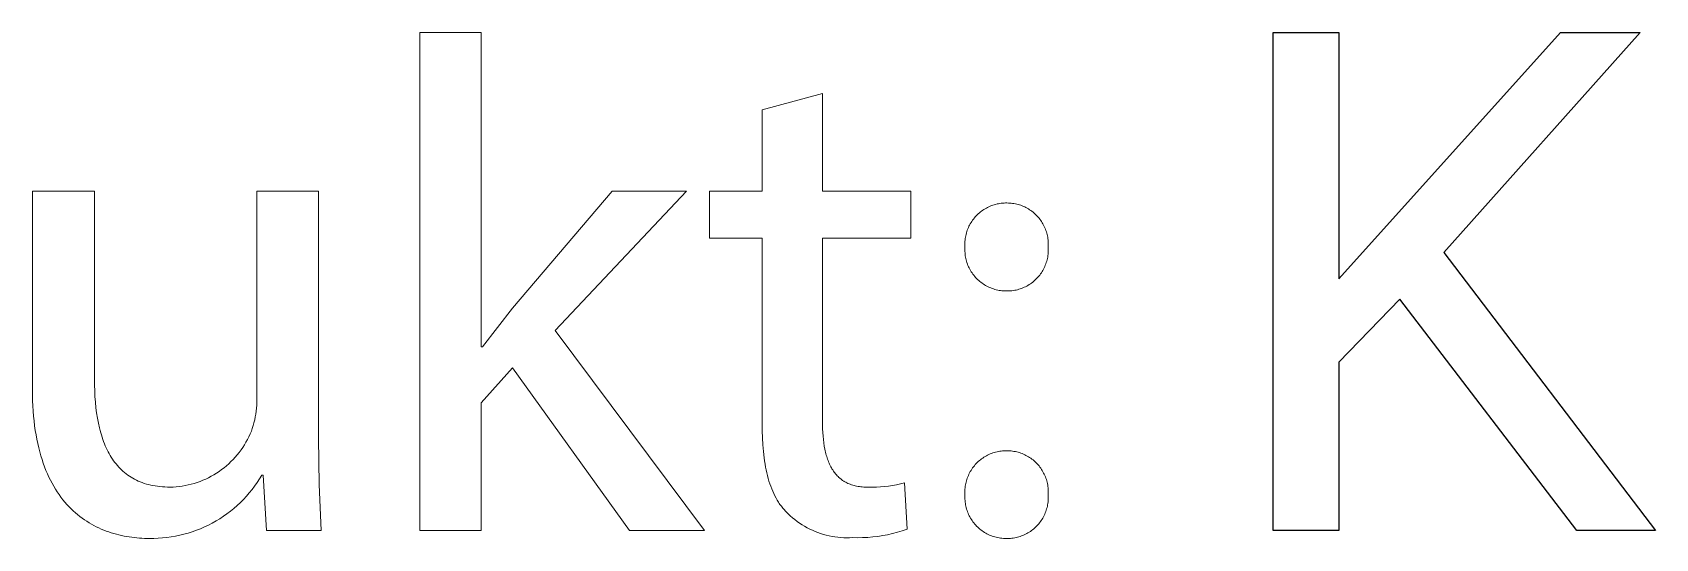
# Model space of a CAD drawing. Header units: millimetres. Extents: x 0 to 4030, y -54 to 2762.
# Drawn here: x 2624.4 to 2717.9, y 123.3 to 152.5 of the extents above; entities that cross this region are included whole.
import ezdxf

# ---------------------------------------------------------------- set-up
doc = ezdxf.new("R2010")
doc.units = ezdxf.units.MM
doc.header["$MEASUREMENT"] = 0
doc.layers.add('Domyślny', color=7, linetype='Continuous', true_color=0x000000)

msp = doc.modelspace()

# ---------------------------------------------------------------- linework, layer by layer
at = {"layer": 'Domyślny', "color": 18, "lineweight": 15, "true_color": 0x000000}
for p, q in [((2646.755, 123.803), (2646.755, 152.456)), ((2646.755, 152.456), (2650.271, 152.456)), ((2650.271, 152.456), (2650.271, 134.365)), ((2666.454, 148.013), (2669.93, 148.939)), ((2669.93, 148.939), (2669.93, 143.329)), ((2666.454, 143.329), (2666.454, 148.013)), ((2624.446, 131.901), (2624.446, 143.335)), ((2624.446, 143.335), (2628.016, 143.335)), ((2628.016, 143.335), (2628.016, 132.518)), ((2637.37, 131.351), (2637.37, 143.335)), ((2637.37, 143.335), (2640.913, 143.335)), ((2640.913, 143.335), (2640.913, 129.123)), ((2652.083, 136.593), (2657.814, 143.33)), ((2662.095, 143.33), (2654.539, 135.305)), ((2657.814, 143.33), (2662.095, 143.33)), ((2663.434, 140.631), (2663.434, 143.329)), ((2663.434, 143.329), (2666.454, 143.329)), ((2669.93, 143.329), (2675.016, 143.329)), ((2675.016, 143.329), (2675.016, 140.631)), ((2678.9, 142.027), (2678.961, 142.082)), ((2678.961, 142.082), (2679.025, 142.134)), ((2679.025, 142.134), (2679.09, 142.184)), ((2679.09, 142.184), (2679.157, 142.231)), ((2679.157, 142.231), (2679.225, 142.277)), ((2679.225, 142.277), (2679.295, 142.32)), ((2679.295, 142.32), (2679.366, 142.36)), ((2679.366, 142.36), (2679.439, 142.398)), ((2679.439, 142.398), (2679.513, 142.433)), ((2679.513, 142.433), (2679.588, 142.466)), ((2679.588, 142.466), (2679.665, 142.497)), ((2679.665, 142.497), (2679.742, 142.524)), ((2679.742, 142.524), (2679.82, 142.549)), ((2679.82, 142.549), (2679.899, 142.571)), ((2679.899, 142.571), (2679.979, 142.591)), ((2679.979, 142.591), (2680.059, 142.607)), ((2680.059, 142.607), (2680.14, 142.621)), ((2680.14, 142.621), (2680.222, 142.632)), ((2680.222, 142.632), (2680.303, 142.641)), ((2680.303, 142.641), (2680.385, 142.646)), ((2680.385, 142.646), (2680.467, 142.649)), ((2680.467, 142.649), (2680.549, 142.648)), ((2680.549, 142.648), (2680.631, 142.647)), ((2680.631, 142.647), (2680.712, 142.643)), ((2680.712, 142.643), (2680.793, 142.637)), ((2680.793, 142.637), (2680.873, 142.627)), ((2680.873, 142.627), (2680.954, 142.615)), ((2680.954, 142.615), (2681.034, 142.6)), ((2681.034, 142.6), (2681.113, 142.583)), ((2681.113, 142.583), (2681.192, 142.562)), ((2681.192, 142.562), (2681.269, 142.539)), ((2681.269, 142.539), (2681.346, 142.514)), ((2681.346, 142.514), (2681.423, 142.485)), ((2681.423, 142.485), (2681.498, 142.454)), ((2681.498, 142.454), (2681.572, 142.421)), ((2681.572, 142.421), (2681.645, 142.385)), ((2681.645, 142.385), (2681.716, 142.347)), ((2681.716, 142.347), (2681.786, 142.306)), ((2681.786, 142.306), (2681.855, 142.262)), ((2681.855, 142.262), (2681.922, 142.217)), ((2681.922, 142.217), (2681.988, 142.169)), ((2681.988, 142.169), (2682.052, 142.119)), ((2682.052, 142.119), (2682.114, 142.067)), ((2682.114, 142.067), (2682.175, 142.012)), ((2678.269, 141.08), (2678.298, 141.157)), ((2678.298, 141.157), (2678.329, 141.233)), ((2678.329, 141.233), (2678.364, 141.307)), ((2678.364, 141.307), (2678.401, 141.381)), ((2678.401, 141.381), (2678.44, 141.453)), ((2678.44, 141.453), (2678.482, 141.523)), ((2678.482, 141.523), (2678.527, 141.592)), ((2678.527, 141.592), (2678.573, 141.66)), ((2678.573, 141.66), (2678.622, 141.726)), ((2678.622, 141.726), (2678.674, 141.79)), ((2678.674, 141.79), (2678.727, 141.852)), ((2678.727, 141.852), (2678.783, 141.912)), ((2678.783, 141.912), (2678.84, 141.971)), ((2678.84, 141.971), (2678.9, 142.027)), ((2682.175, 142.012), (2682.233, 141.956)), ((2682.233, 141.956), (2682.29, 141.898)), ((2682.29, 141.898), (2682.344, 141.837)), ((2682.344, 141.837), (2682.397, 141.775)), ((2682.397, 141.775), (2682.447, 141.712)), ((2682.447, 141.712), (2682.495, 141.646)), ((2682.495, 141.646), (2682.541, 141.579)), ((2682.541, 141.579), (2682.584, 141.51)), ((2682.584, 141.51), (2682.625, 141.44)), ((2682.625, 141.44), (2682.664, 141.369)), ((2682.664, 141.369), (2682.7, 141.296)), ((2682.7, 141.296), (2682.734, 141.222)), ((2682.734, 141.222), (2682.765, 141.147)), ((2682.765, 141.147), (2682.793, 141.071)), ((2666.454, 140.631), (2663.434, 140.631)), ((2666.454, 129.975), (2666.454, 140.631)), ((2675.016, 140.631), (2669.93, 140.631)), ((2669.93, 140.631), (2669.93, 130.096)), ((2678.128, 140.276), (2678.129, 140.358)), ((2678.129, 140.194), (2678.128, 140.276)), ((2678.129, 140.358), (2678.134, 140.44)), ((2678.134, 140.112), (2678.129, 140.194)), ((2678.134, 140.44), (2678.141, 140.522)), ((2678.141, 140.522), (2678.151, 140.603)), ((2678.151, 140.603), (2678.163, 140.684)), ((2678.163, 140.684), (2678.179, 140.765)), ((2678.179, 140.765), (2678.197, 140.845)), ((2678.197, 140.845), (2678.218, 140.924)), ((2678.218, 140.924), (2678.242, 141.003)), ((2678.242, 141.003), (2678.269, 141.08)), ((2682.793, 141.071), (2682.819, 140.994)), ((2682.819, 140.994), (2682.843, 140.916)), ((2682.843, 140.916), (2682.863, 140.837)), ((2682.863, 140.837), (2682.881, 140.758)), ((2682.881, 140.758), (2682.896, 140.678)), ((2682.896, 140.678), (2682.909, 140.598)), ((2682.909, 140.598), (2682.918, 140.517)), ((2682.918, 140.517), (2682.925, 140.437)), ((2682.925, 140.437), (2682.929, 140.355)), ((2682.929, 140.193), (2682.925, 140.112)), ((2682.929, 140.355), (2682.93, 140.274)), ((2682.93, 140.274), (2682.929, 140.193)), ((2678.129, 139.947), (2678.13, 140.029)), ((2678.131, 139.864), (2678.129, 139.947)), ((2678.13, 140.029), (2678.134, 140.112)), ((2678.136, 139.782), (2678.131, 139.864)), ((2678.144, 139.699), (2678.136, 139.782)), ((2678.154, 139.617), (2678.144, 139.699)), ((2678.168, 139.536), (2678.154, 139.617)), ((2678.184, 139.455), (2678.168, 139.536)), ((2678.203, 139.374), (2678.184, 139.455)), ((2678.225, 139.295), (2678.203, 139.374)), ((2678.25, 139.216), (2678.225, 139.295)), ((2682.84, 139.301), (2682.816, 139.223)), ((2682.861, 139.38), (2682.84, 139.301)), ((2682.879, 139.46), (2682.861, 139.38)), ((2682.895, 139.541), (2682.879, 139.46)), ((2682.908, 139.621), (2682.895, 139.541)), ((2682.918, 139.703), (2682.908, 139.621)), ((2682.925, 139.784), (2682.918, 139.703)), ((2682.925, 140.112), (2682.929, 140.03)), ((2682.929, 139.866), (2682.925, 139.784)), ((2682.929, 140.03), (2682.93, 139.948)), ((2682.93, 139.948), (2682.929, 139.866)), ((2678.277, 139.138), (2678.25, 139.216)), ((2678.307, 139.061), (2678.277, 139.138)), ((2678.34, 138.985), (2678.307, 139.061)), ((2678.375, 138.91), (2678.34, 138.985)), ((2678.413, 138.837), (2678.375, 138.91)), ((2678.454, 138.765), (2678.413, 138.837)), ((2678.497, 138.694), (2678.454, 138.765)), ((2678.542, 138.625), (2678.497, 138.694)), ((2678.59, 138.558), (2678.542, 138.625)), ((2678.64, 138.492), (2678.59, 138.558)), ((2678.692, 138.428), (2678.64, 138.492)), ((2678.747, 138.366), (2678.692, 138.428)), ((2678.803, 138.306), (2678.747, 138.366)), ((2678.862, 138.248), (2678.803, 138.306)), ((2682.275, 138.316), (2682.217, 138.258)), ((2682.33, 138.376), (2682.275, 138.316)), ((2682.384, 138.438), (2682.33, 138.376)), ((2682.435, 138.502), (2682.384, 138.438)), ((2682.484, 138.568), (2682.435, 138.502)), ((2682.531, 138.635), (2682.484, 138.568)), ((2682.576, 138.704), (2682.531, 138.635)), ((2682.617, 138.774), (2682.576, 138.704)), ((2682.657, 138.846), (2682.617, 138.774)), ((2682.694, 138.919), (2682.657, 138.846)), ((2682.728, 138.993), (2682.694, 138.919)), ((2682.76, 139.069), (2682.728, 138.993)), ((2682.79, 139.145), (2682.76, 139.069)), ((2682.816, 139.223), (2682.79, 139.145)), ((2678.923, 138.192), (2678.862, 138.248)), ((2678.985, 138.138), (2678.923, 138.192)), ((2679.05, 138.086), (2678.985, 138.138)), ((2679.116, 138.037), (2679.05, 138.086)), ((2679.184, 137.989), (2679.116, 138.037)), ((2679.253, 137.945), (2679.184, 137.989)), ((2679.324, 137.902), (2679.253, 137.945)), ((2679.397, 137.863), (2679.324, 137.902)), ((2679.471, 137.825), (2679.397, 137.863)), ((2679.546, 137.791), (2679.471, 137.825)), ((2679.622, 137.759), (2679.546, 137.791)), ((2679.699, 137.729), (2679.622, 137.759)), ((2679.777, 137.703), (2679.699, 137.729)), ((2679.856, 137.679), (2679.777, 137.703)), ((2679.936, 137.658), (2679.856, 137.679)), ((2680.017, 137.639), (2679.936, 137.658)), ((2680.098, 137.624), (2680.017, 137.639)), ((2680.18, 137.611), (2680.098, 137.624)), ((2680.262, 137.601), (2680.18, 137.611)), ((2680.344, 137.594), (2680.262, 137.601)), ((2680.426, 137.59), (2680.344, 137.594)), ((2680.509, 137.589), (2680.426, 137.59)), ((2680.591, 137.588), (2680.509, 137.589)), ((2680.673, 137.59), (2680.591, 137.588)), ((2680.755, 137.595), (2680.673, 137.59)), ((2680.836, 137.603), (2680.755, 137.595)), ((2680.917, 137.614), (2680.836, 137.603)), ((2680.998, 137.627), (2680.917, 137.614)), ((2681.078, 137.643), (2680.998, 137.627)), ((2681.158, 137.662), (2681.078, 137.643)), ((2681.237, 137.684), (2681.158, 137.662)), ((2681.315, 137.709), (2681.237, 137.684)), ((2681.393, 137.736), (2681.315, 137.709)), ((2681.469, 137.766), (2681.393, 137.736)), ((2681.544, 137.798), (2681.469, 137.766)), ((2681.618, 137.833), (2681.544, 137.798)), ((2681.691, 137.871), (2681.618, 137.833)), ((2681.762, 137.911), (2681.691, 137.871)), ((2681.832, 137.954), (2681.762, 137.911)), ((2681.901, 137.999), (2681.832, 137.954)), ((2681.967, 138.046), (2681.901, 137.999)), ((2682.033, 138.096), (2681.967, 138.046)), ((2682.096, 138.148), (2682.033, 138.096)), ((2682.158, 138.202), (2682.096, 138.148)), ((2682.217, 138.258), (2682.158, 138.202)), ((2650.352, 134.365), (2652.083, 136.593)), ((2654.539, 135.305), (2663.141, 123.803)), ((2650.271, 134.365), (2650.352, 134.365)), ((2652.083, 133.157), (2650.271, 131.144)), ((2658.82, 123.803), (2652.083, 133.157)), ((2624.457, 131.274), (2624.446, 131.901)), ((2628.016, 132.518), (2628.019, 132.175)), ((2628.019, 132.175), (2628.029, 131.838)), ((2628.029, 131.838), (2628.046, 131.509)), ((2624.47, 130.972), (2624.457, 131.274)), ((2624.488, 130.677), (2624.47, 130.972)), ((2628.046, 131.509), (2628.071, 131.188)), ((2628.071, 131.188), (2628.102, 130.875)), ((2628.102, 130.875), (2628.141, 130.57)), ((2637.329, 130.675), (2637.347, 130.843)), ((2637.347, 130.843), (2637.36, 131.012)), ((2637.36, 131.012), (2637.368, 131.181)), ((2637.368, 131.181), (2637.37, 131.351)), ((2650.271, 131.144), (2650.271, 123.803)), ((2624.511, 130.389), (2624.488, 130.677)), ((2624.539, 130.109), (2624.511, 130.389)), ((2624.572, 129.835), (2624.539, 130.109)), ((2628.141, 130.57), (2628.188, 130.273)), ((2628.188, 130.273), (2628.242, 129.985)), ((2628.242, 129.985), (2628.305, 129.706)), ((2637.155, 129.847), (2637.2, 130.01)), ((2637.2, 130.01), (2637.241, 130.175)), ((2637.241, 130.175), (2637.275, 130.341)), ((2637.275, 130.341), (2637.305, 130.507)), ((2637.305, 130.507), (2637.329, 130.675)), ((2666.458, 129.551), (2666.454, 129.975)), ((2669.93, 130.096), (2669.932, 129.873)), ((2624.61, 129.569), (2624.572, 129.835)), ((2624.652, 129.309), (2624.61, 129.569)), ((2624.699, 129.056), (2624.652, 129.309)), ((2624.75, 128.81), (2624.699, 129.056)), ((2628.305, 129.706), (2628.339, 129.57)), ((2628.339, 129.57), (2628.376, 129.436)), ((2628.376, 129.436), (2628.414, 129.304)), ((2628.414, 129.304), (2628.455, 129.175)), ((2628.455, 129.175), (2628.497, 129.049)), ((2628.497, 129.049), (2628.542, 128.925)), ((2636.74, 128.888), (2636.825, 129.043)), ((2636.825, 129.043), (2636.905, 129.201)), ((2636.905, 129.201), (2636.979, 129.362)), ((2636.979, 129.362), (2637.048, 129.526)), ((2637.048, 129.526), (2637.104, 129.685)), ((2637.104, 129.685), (2637.155, 129.847)), ((2640.913, 129.123), (2640.948, 126.464)), ((2666.471, 129.141), (2666.458, 129.551)), ((2666.494, 128.743), (2666.471, 129.141)), ((2669.932, 129.873), (2669.938, 129.655)), ((2669.938, 129.655), (2669.948, 129.444)), ((2669.948, 129.444), (2669.963, 129.239)), ((2669.963, 129.239), (2669.982, 129.041)), ((2669.982, 129.041), (2670.006, 128.848)), ((2624.805, 128.571), (2624.75, 128.81)), ((2624.865, 128.338), (2624.805, 128.571)), ((2624.929, 128.111), (2624.865, 128.338)), ((2624.997, 127.891), (2624.929, 128.111)), ((2628.542, 128.925), (2628.589, 128.803)), ((2628.589, 128.803), (2628.639, 128.684)), ((2628.639, 128.684), (2628.69, 128.567)), ((2628.69, 128.567), (2628.744, 128.453)), ((2628.744, 128.453), (2628.8, 128.341)), ((2628.8, 128.341), (2628.858, 128.232)), ((2628.858, 128.232), (2628.919, 128.126)), ((2628.919, 128.126), (2628.982, 128.023)), ((2628.982, 128.023), (2629.047, 127.922)), ((2636.001, 127.895), (2636.121, 128.026)), ((2636.121, 128.026), (2636.236, 128.16)), ((2636.236, 128.16), (2636.347, 128.299)), ((2636.347, 128.299), (2636.453, 128.441)), ((2636.453, 128.441), (2636.554, 128.586)), ((2636.554, 128.586), (2636.649, 128.736)), ((2636.649, 128.736), (2636.74, 128.888)), ((2666.526, 128.36), (2666.494, 128.743)), ((2666.569, 127.989), (2666.526, 128.36)), ((2670.006, 128.848), (2670.034, 128.663)), ((2670.034, 128.663), (2670.067, 128.483)), ((2670.067, 128.483), (2670.086, 128.396)), ((2670.086, 128.396), (2670.105, 128.311)), ((2670.105, 128.311), (2670.126, 128.227)), ((2670.126, 128.227), (2670.148, 128.145)), ((2670.148, 128.145), (2670.172, 128.064)), ((2670.172, 128.064), (2670.196, 127.985)), ((2679.157, 127.979), (2679.225, 128.024)), ((2679.225, 128.024), (2679.295, 128.067)), ((2679.295, 128.067), (2679.366, 128.107)), ((2679.366, 128.107), (2679.439, 128.145)), ((2679.439, 128.145), (2679.513, 128.181)), ((2679.513, 128.181), (2679.588, 128.214)), ((2679.588, 128.214), (2679.665, 128.244)), ((2679.665, 128.244), (2679.742, 128.272)), ((2679.742, 128.272), (2679.82, 128.296)), ((2679.82, 128.296), (2679.899, 128.319)), ((2679.899, 128.319), (2679.979, 128.338)), ((2679.979, 128.338), (2680.059, 128.355)), ((2680.059, 128.355), (2680.14, 128.369)), ((2680.14, 128.369), (2680.222, 128.38)), ((2680.222, 128.38), (2680.303, 128.388)), ((2680.303, 128.388), (2680.385, 128.393)), ((2680.385, 128.393), (2680.467, 128.396)), ((2680.467, 128.396), (2680.549, 128.396)), ((2680.549, 128.396), (2680.631, 128.395)), ((2680.631, 128.395), (2680.712, 128.391)), ((2680.712, 128.391), (2680.793, 128.384)), ((2680.793, 128.384), (2680.873, 128.375)), ((2680.873, 128.375), (2680.954, 128.362)), ((2680.954, 128.362), (2681.034, 128.348)), ((2681.034, 128.348), (2681.113, 128.33)), ((2681.113, 128.33), (2681.192, 128.31)), ((2681.192, 128.31), (2681.269, 128.287)), ((2681.269, 128.287), (2681.346, 128.261)), ((2681.346, 128.261), (2681.423, 128.233)), ((2681.423, 128.233), (2681.498, 128.202)), ((2681.498, 128.202), (2681.572, 128.168)), ((2681.572, 128.168), (2681.645, 128.132)), ((2681.645, 128.132), (2681.716, 128.094)), ((2681.716, 128.094), (2681.786, 128.053)), ((2681.786, 128.053), (2681.855, 128.01)), ((2625.068, 127.678), (2624.997, 127.891)), ((2625.144, 127.47), (2625.068, 127.678)), ((2625.223, 127.269), (2625.144, 127.47)), ((2625.306, 127.074), (2625.223, 127.269)), ((2629.047, 127.922), (2629.115, 127.824)), ((2629.115, 127.824), (2629.185, 127.728)), ((2629.185, 127.728), (2629.258, 127.636)), ((2629.258, 127.636), (2629.333, 127.546)), ((2629.333, 127.546), (2629.41, 127.459)), ((2629.41, 127.459), (2629.49, 127.375)), ((2629.49, 127.375), (2629.573, 127.294)), ((2629.573, 127.294), (2629.658, 127.216)), ((2629.658, 127.216), (2629.745, 127.141)), ((2629.745, 127.141), (2629.836, 127.069)), ((2634.895, 127.016), (2635.046, 127.109)), ((2635.046, 127.109), (2635.193, 127.207)), ((2635.193, 127.207), (2635.338, 127.309)), ((2635.338, 127.309), (2635.478, 127.417)), ((2635.478, 127.417), (2635.615, 127.53)), ((2635.615, 127.53), (2635.748, 127.647)), ((2635.748, 127.647), (2635.876, 127.769)), ((2635.876, 127.769), (2636.001, 127.895)), ((2666.594, 127.81), (2666.569, 127.989)), ((2666.622, 127.633), (2666.594, 127.81)), ((2666.653, 127.461), (2666.622, 127.633)), ((2666.686, 127.291), (2666.653, 127.461)), ((2666.723, 127.126), (2666.686, 127.291)), ((2666.762, 126.964), (2666.723, 127.126)), ((2670.196, 127.985), (2670.222, 127.908)), ((2670.222, 127.908), (2670.25, 127.833)), ((2670.25, 127.833), (2670.278, 127.759)), ((2670.278, 127.759), (2670.308, 127.687)), ((2670.308, 127.687), (2670.339, 127.617)), ((2670.339, 127.617), (2670.372, 127.548)), ((2670.372, 127.548), (2670.406, 127.481)), ((2670.406, 127.481), (2670.442, 127.416)), ((2670.442, 127.416), (2670.478, 127.353)), ((2670.478, 127.353), (2670.517, 127.291)), ((2670.517, 127.291), (2670.556, 127.231)), ((2670.556, 127.231), (2670.598, 127.173)), ((2670.598, 127.173), (2670.64, 127.117)), ((2670.64, 127.117), (2670.684, 127.063)), ((2678.364, 127.055), (2678.401, 127.128)), ((2678.401, 127.128), (2678.44, 127.2)), ((2678.44, 127.2), (2678.482, 127.27)), ((2678.482, 127.27), (2678.527, 127.34)), ((2678.527, 127.34), (2678.573, 127.407)), ((2678.573, 127.407), (2678.622, 127.473)), ((2678.622, 127.473), (2678.674, 127.537)), ((2678.674, 127.537), (2678.727, 127.599)), ((2678.727, 127.599), (2678.783, 127.66)), ((2678.783, 127.66), (2678.84, 127.718)), ((2678.84, 127.718), (2678.9, 127.775)), ((2678.9, 127.775), (2678.961, 127.829)), ((2678.961, 127.829), (2679.025, 127.881)), ((2679.025, 127.881), (2679.09, 127.931)), ((2679.09, 127.931), (2679.157, 127.979)), ((2681.855, 128.01), (2681.922, 127.964)), ((2681.922, 127.964), (2681.988, 127.916)), ((2681.988, 127.916), (2682.052, 127.866)), ((2682.052, 127.866), (2682.114, 127.814)), ((2682.114, 127.814), (2682.175, 127.76)), ((2682.175, 127.76), (2682.233, 127.703)), ((2682.233, 127.703), (2682.29, 127.645)), ((2682.29, 127.645), (2682.344, 127.585)), ((2682.344, 127.585), (2682.397, 127.523)), ((2682.397, 127.523), (2682.447, 127.459)), ((2682.447, 127.459), (2682.495, 127.393)), ((2682.495, 127.393), (2682.541, 127.326)), ((2682.541, 127.326), (2682.584, 127.258)), ((2682.584, 127.258), (2682.625, 127.187)), ((2682.625, 127.187), (2682.664, 127.116)), ((2682.664, 127.116), (2682.7, 127.043)), ((2625.392, 126.885), (2625.306, 127.074)), ((2625.482, 126.702), (2625.392, 126.885)), ((2625.575, 126.525), (2625.482, 126.702)), ((2625.671, 126.354), (2625.575, 126.525)), ((2625.771, 126.188), (2625.671, 126.354)), ((2625.873, 126.028), (2625.771, 126.188)), ((2629.836, 127.069), (2629.928, 127)), ((2629.928, 127), (2630.024, 126.934)), ((2630.024, 126.934), (2630.122, 126.871)), ((2630.122, 126.871), (2630.222, 126.811)), ((2630.222, 126.811), (2630.326, 126.755)), ((2630.326, 126.755), (2630.432, 126.701)), ((2630.432, 126.701), (2630.541, 126.651)), ((2630.541, 126.651), (2630.652, 126.604)), ((2630.652, 126.604), (2630.767, 126.561)), ((2630.767, 126.561), (2630.884, 126.52)), ((2630.884, 126.52), (2631.004, 126.484)), ((2631.004, 126.484), (2631.127, 126.45)), ((2631.127, 126.45), (2631.252, 126.42)), ((2631.252, 126.42), (2631.381, 126.393)), ((2631.381, 126.393), (2631.513, 126.37)), ((2631.513, 126.37), (2631.647, 126.35)), ((2631.647, 126.35), (2631.784, 126.334)), ((2631.784, 126.334), (2631.925, 126.321)), ((2631.925, 126.321), (2632.068, 126.312)), ((2632.068, 126.312), (2632.215, 126.307)), ((2632.215, 126.307), (2632.364, 126.305)), ((2632.364, 126.305), (2632.541, 126.31)), ((2632.541, 126.31), (2632.718, 126.322)), ((2632.718, 126.322), (2632.894, 126.34)), ((2632.894, 126.34), (2633.07, 126.364)), ((2633.07, 126.364), (2633.245, 126.394)), ((2633.245, 126.394), (2633.418, 126.43)), ((2633.418, 126.43), (2633.59, 126.472)), ((2633.59, 126.472), (2633.761, 126.52)), ((2633.761, 126.52), (2633.93, 126.574)), ((2633.93, 126.574), (2634.096, 126.634)), ((2634.096, 126.634), (2634.261, 126.699)), ((2634.261, 126.699), (2634.424, 126.77)), ((2634.424, 126.77), (2634.583, 126.846)), ((2634.583, 126.846), (2634.74, 126.929)), ((2634.74, 126.929), (2634.895, 127.016)), ((2637.086, 126.161), (2636.928, 125.967)), ((2637.238, 126.361), (2637.086, 126.161)), ((2637.383, 126.566), (2637.238, 126.361)), ((2637.521, 126.775), (2637.383, 126.566)), ((2637.652, 126.989), (2637.521, 126.775)), ((2637.732, 126.989), (2637.652, 126.989)), ((2637.92, 123.808), (2637.732, 126.989)), ((2640.948, 126.464), (2641.074, 123.808)), ((2666.805, 126.806), (2666.762, 126.964)), ((2666.85, 126.651), (2666.805, 126.806)), ((2666.899, 126.5), (2666.85, 126.651)), ((2666.95, 126.353), (2666.899, 126.5)), ((2667.005, 126.21), (2666.95, 126.353)), ((2667.063, 126.07), (2667.005, 126.21)), ((2670.684, 127.063), (2670.73, 127.01)), ((2670.73, 127.01), (2670.777, 126.959)), ((2670.777, 126.959), (2670.826, 126.91)), ((2670.826, 126.91), (2670.876, 126.863)), ((2670.876, 126.863), (2670.902, 126.84)), ((2670.902, 126.84), (2670.928, 126.817)), ((2670.928, 126.817), (2670.954, 126.795)), ((2670.954, 126.795), (2670.981, 126.774)), ((2670.981, 126.774), (2671.008, 126.753)), ((2671.008, 126.753), (2671.036, 126.732)), ((2671.036, 126.732), (2671.064, 126.712)), ((2671.064, 126.712), (2671.092, 126.692)), ((2671.092, 126.692), (2671.121, 126.673)), ((2671.121, 126.673), (2671.15, 126.654)), ((2671.15, 126.654), (2671.18, 126.636)), ((2671.18, 126.636), (2671.21, 126.618)), ((2671.21, 126.618), (2671.271, 126.584)), ((2671.271, 126.584), (2671.334, 126.552)), ((2671.334, 126.552), (2671.398, 126.521)), ((2671.398, 126.521), (2671.464, 126.493)), ((2671.464, 126.493), (2671.532, 126.466)), ((2671.532, 126.466), (2671.602, 126.441)), ((2671.602, 126.441), (2671.673, 126.419)), ((2671.673, 126.419), (2671.746, 126.398)), ((2671.746, 126.398), (2671.821, 126.379)), ((2671.821, 126.379), (2671.897, 126.362)), ((2671.897, 126.362), (2671.976, 126.347)), ((2671.976, 126.347), (2672.056, 126.334)), ((2672.056, 126.334), (2672.137, 126.323)), ((2672.137, 126.323), (2672.221, 126.314)), ((2672.221, 126.314), (2672.306, 126.307)), ((2672.306, 126.307), (2672.394, 126.302)), ((2672.394, 126.302), (2672.483, 126.299)), ((2672.483, 126.299), (2672.573, 126.298)), ((2672.573, 126.298), (2672.807, 126.297)), ((2672.807, 126.297), (2673.041, 126.303)), ((2673.041, 126.303), (2673.274, 126.317)), ((2673.274, 126.317), (2673.507, 126.338)), ((2673.507, 126.338), (2673.739, 126.366)), ((2673.739, 126.366), (2673.969, 126.402)), ((2673.969, 126.402), (2674.199, 126.445)), ((2674.199, 126.445), (2674.427, 126.496)), ((2674.427, 126.496), (2674.654, 126.553)), ((2674.654, 126.553), (2674.801, 123.882)), ((2678.129, 126.105), (2678.134, 126.187)), ((2678.134, 126.187), (2678.141, 126.269)), ((2678.141, 126.269), (2678.151, 126.35)), ((2678.151, 126.35), (2678.163, 126.432)), ((2678.163, 126.432), (2678.179, 126.512)), ((2678.179, 126.512), (2678.197, 126.592)), ((2678.197, 126.592), (2678.218, 126.672)), ((2678.218, 126.672), (2678.242, 126.75)), ((2678.242, 126.75), (2678.269, 126.828)), ((2678.269, 126.828), (2678.298, 126.904)), ((2678.298, 126.904), (2678.329, 126.98)), ((2678.329, 126.98), (2678.364, 127.055)), ((2682.7, 127.043), (2682.734, 126.969)), ((2682.734, 126.969), (2682.765, 126.894)), ((2682.765, 126.894), (2682.793, 126.818)), ((2682.793, 126.818), (2682.819, 126.741)), ((2682.819, 126.741), (2682.843, 126.663)), ((2682.843, 126.663), (2682.863, 126.585)), ((2682.863, 126.585), (2682.881, 126.506)), ((2682.881, 126.506), (2682.896, 126.426)), ((2682.896, 126.426), (2682.909, 126.345)), ((2682.909, 126.345), (2682.918, 126.265)), ((2682.918, 126.265), (2682.925, 126.184)), ((2682.925, 126.184), (2682.929, 126.103)), ((2625.979, 125.874), (2625.873, 126.028)), ((2626.087, 125.725), (2625.979, 125.874)), ((2626.198, 125.582), (2626.087, 125.725)), ((2626.311, 125.443), (2626.198, 125.582)), ((2626.428, 125.31), (2626.311, 125.443)), ((2626.546, 125.183), (2626.428, 125.31)), ((2636.23, 125.246), (2636.041, 125.082)), ((2636.414, 125.417), (2636.23, 125.246)), ((2636.591, 125.595), (2636.414, 125.417)), ((2636.763, 125.778), (2636.591, 125.595)), ((2636.928, 125.967), (2636.763, 125.778)), ((2667.125, 125.934), (2667.063, 126.07)), ((2667.19, 125.802), (2667.125, 125.934)), ((2667.258, 125.674), (2667.19, 125.802)), ((2667.33, 125.55), (2667.258, 125.674)), ((2667.367, 125.49), (2667.33, 125.55)), ((2667.405, 125.43), (2667.367, 125.49)), ((2667.444, 125.371), (2667.405, 125.43)), ((2667.484, 125.314), (2667.444, 125.371)), ((2667.525, 125.257), (2667.484, 125.314)), ((2667.566, 125.202), (2667.525, 125.257)), ((2678.128, 126.023), (2678.129, 126.105)), ((2678.129, 125.941), (2678.128, 126.023)), ((2678.134, 125.859), (2678.129, 125.941)), ((2678.13, 125.777), (2678.134, 125.859)), ((2678.13, 125.694), (2678.13, 125.777)), ((2678.132, 125.612), (2678.13, 125.694)), ((2678.137, 125.53), (2678.132, 125.612)), ((2678.145, 125.448), (2678.137, 125.53)), ((2678.156, 125.366), (2678.145, 125.448)), ((2678.17, 125.285), (2678.156, 125.366)), ((2678.187, 125.204), (2678.17, 125.285)), ((2682.893, 125.29), (2682.877, 125.21)), ((2682.906, 125.37), (2682.893, 125.29)), ((2682.916, 125.451), (2682.906, 125.37)), ((2682.923, 125.533), (2682.916, 125.451)), ((2682.928, 125.614), (2682.923, 125.533)), ((2682.929, 125.94), (2682.925, 125.859)), ((2682.925, 125.859), (2682.929, 125.778)), ((2682.93, 125.696), (2682.928, 125.614)), ((2682.929, 126.103), (2682.93, 126.022)), ((2682.93, 126.022), (2682.929, 125.94)), ((2682.929, 125.778), (2682.93, 125.696)), ((2626.667, 125.06), (2626.546, 125.183)), ((2626.79, 124.942), (2626.667, 125.06)), ((2626.915, 124.83), (2626.79, 124.942)), ((2627.043, 124.722), (2626.915, 124.83)), ((2627.172, 124.619), (2627.043, 124.722)), ((2627.303, 124.52), (2627.172, 124.619)), ((2627.436, 124.426), (2627.303, 124.52)), ((2627.571, 124.337), (2627.436, 124.426)), ((2627.707, 124.252), (2627.571, 124.337)), ((2635.017, 124.36), (2634.799, 124.237)), ((2635.232, 124.49), (2635.017, 124.36)), ((2635.441, 124.627), (2635.232, 124.49)), ((2635.646, 124.772), (2635.441, 124.627)), ((2635.846, 124.923), (2635.646, 124.772)), ((2636.041, 125.082), (2635.846, 124.923)), ((2667.609, 125.147), (2667.566, 125.202)), ((2667.652, 125.093), (2667.609, 125.147)), ((2667.697, 125.041), (2667.652, 125.093)), ((2667.742, 124.989), (2667.697, 125.041)), ((2667.789, 124.938), (2667.742, 124.989)), ((2667.836, 124.889), (2667.789, 124.938)), ((2667.956, 124.769), (2667.836, 124.889)), ((2668.079, 124.653), (2667.956, 124.769)), ((2668.207, 124.542), (2668.079, 124.653)), ((2668.338, 124.435), (2668.207, 124.542)), ((2668.473, 124.332), (2668.338, 124.435)), ((2668.612, 124.235), (2668.473, 124.332)), ((2678.206, 125.124), (2678.187, 125.204)), ((2678.228, 125.045), (2678.206, 125.124)), ((2678.253, 124.966), (2678.228, 125.045)), ((2678.28, 124.889), (2678.253, 124.966)), ((2678.311, 124.812), (2678.28, 124.889)), ((2678.343, 124.737), (2678.311, 124.812)), ((2678.379, 124.662), (2678.343, 124.737)), ((2678.417, 124.589), (2678.379, 124.662)), ((2678.458, 124.518), (2678.417, 124.589)), ((2678.501, 124.447), (2678.458, 124.518)), ((2678.546, 124.379), (2678.501, 124.447)), ((2678.594, 124.312), (2678.546, 124.379)), ((2678.644, 124.246), (2678.594, 124.312)), ((2682.48, 124.321), (2682.431, 124.256)), ((2682.527, 124.388), (2682.48, 124.321)), ((2682.572, 124.457), (2682.527, 124.388)), ((2682.614, 124.527), (2682.572, 124.457)), ((2682.653, 124.598), (2682.614, 124.527)), ((2682.69, 124.671), (2682.653, 124.598)), ((2682.725, 124.745), (2682.69, 124.671)), ((2682.757, 124.82), (2682.725, 124.745)), ((2682.786, 124.896), (2682.757, 124.82)), ((2682.813, 124.973), (2682.786, 124.896)), ((2682.837, 125.051), (2682.813, 124.973)), ((2682.858, 125.13), (2682.837, 125.051)), ((2682.877, 125.21), (2682.858, 125.13)), ((2627.844, 124.172), (2627.707, 124.252)), ((2627.983, 124.096), (2627.844, 124.172)), ((2628.123, 124.024), (2627.983, 124.096)), ((2628.265, 123.956), (2628.123, 124.024)), ((2628.407, 123.893), (2628.265, 123.956)), ((2628.55, 123.833), (2628.407, 123.893)), ((2628.695, 123.777), (2628.55, 123.833)), ((2628.839, 123.725), (2628.695, 123.777)), ((2628.985, 123.677), (2628.839, 123.725)), ((2629.131, 123.633), (2628.985, 123.677)), ((2629.278, 123.592), (2629.131, 123.633)), ((2629.425, 123.555), (2629.278, 123.592)), ((2629.572, 123.521), (2629.425, 123.555)), ((2629.72, 123.49), (2629.572, 123.521)), ((2629.867, 123.463), (2629.72, 123.49)), ((2630.015, 123.439), (2629.867, 123.463)), ((2630.162, 123.418), (2630.015, 123.439)), ((2630.31, 123.4), (2630.162, 123.418)), ((2630.457, 123.385), (2630.31, 123.4)), ((2630.603, 123.373), (2630.457, 123.385)), ((2630.749, 123.364), (2630.603, 123.373)), ((2630.895, 123.357), (2630.749, 123.364)), ((2631.039, 123.353), (2630.895, 123.357)), ((2631.183, 123.352), (2631.039, 123.353)), ((2631.434, 123.353), (2631.183, 123.352)), ((2631.685, 123.362), (2631.434, 123.353)), ((2631.935, 123.379), (2631.685, 123.362)), ((2632.184, 123.405), (2631.935, 123.379)), ((2632.433, 123.439), (2632.184, 123.405)), ((2632.68, 123.482), (2632.433, 123.439)), ((2632.926, 123.534), (2632.68, 123.482)), ((2633.169, 123.593), (2632.926, 123.534)), ((2633.411, 123.661), (2633.169, 123.593)), ((2633.65, 123.737), (2633.411, 123.661)), ((2633.886, 123.821), (2633.65, 123.737)), ((2634.119, 123.913), (2633.886, 123.821)), ((2634.349, 124.013), (2634.119, 123.913)), ((2634.576, 124.121), (2634.349, 124.013)), ((2634.799, 124.237), (2634.576, 124.121)), ((2641.074, 123.808), (2637.92, 123.808)), ((2650.271, 123.803), (2646.755, 123.803)), ((2663.141, 123.803), (2658.82, 123.803)), ((2668.754, 124.142), (2668.612, 124.235)), ((2668.899, 124.054), (2668.754, 124.142)), ((2669.046, 123.971), (2668.899, 124.054)), ((2669.197, 123.894), (2669.046, 123.971)), ((2669.35, 123.822), (2669.197, 123.894)), ((2669.506, 123.755), (2669.35, 123.822)), ((2669.664, 123.693), (2669.506, 123.755)), ((2669.824, 123.637), (2669.664, 123.693)), ((2669.985, 123.587), (2669.824, 123.637)), ((2670.149, 123.542), (2669.985, 123.587)), ((2670.314, 123.503), (2670.149, 123.542)), ((2670.48, 123.47), (2670.314, 123.503)), ((2670.647, 123.442), (2670.48, 123.47)), ((2670.815, 123.42), (2670.647, 123.442)), ((2670.984, 123.404), (2670.815, 123.42)), ((2671.153, 123.394), (2670.984, 123.404)), ((2671.322, 123.39), (2671.153, 123.394)), ((2671.492, 123.392), (2671.322, 123.39)), ((2671.661, 123.399), (2671.492, 123.392)), ((2671.951, 123.393), (2671.661, 123.399)), ((2672.242, 123.398), (2671.951, 123.393)), ((2672.532, 123.412), (2672.242, 123.398)), ((2672.822, 123.436), (2672.532, 123.412)), ((2673.11, 123.471), (2672.822, 123.436)), ((2673.397, 123.515), (2673.11, 123.471)), ((2673.683, 123.569), (2673.397, 123.515)), ((2673.966, 123.633), (2673.683, 123.569)), ((2674.248, 123.706), (2673.966, 123.633)), ((2674.526, 123.79), (2674.248, 123.706)), ((2674.801, 123.882), (2674.526, 123.79)), ((2678.696, 124.183), (2678.644, 124.246)), ((2678.751, 124.121), (2678.696, 124.183)), ((2678.807, 124.061), (2678.751, 124.121)), ((2678.866, 124.003), (2678.807, 124.061)), ((2678.927, 123.948), (2678.866, 124.003)), ((2678.989, 123.894), (2678.927, 123.948)), ((2679.054, 123.843), (2678.989, 123.894)), ((2679.12, 123.793), (2679.054, 123.843)), ((2679.187, 123.747), (2679.12, 123.793)), ((2679.257, 123.702), (2679.187, 123.747)), ((2679.328, 123.66), (2679.257, 123.702)), ((2679.4, 123.621), (2679.328, 123.66)), ((2679.473, 123.584), (2679.4, 123.621)), ((2679.548, 123.549), (2679.473, 123.584)), ((2679.624, 123.517), (2679.548, 123.549)), ((2679.701, 123.488), (2679.624, 123.517)), ((2679.779, 123.462), (2679.701, 123.488)), ((2679.858, 123.438), (2679.779, 123.462)), ((2679.938, 123.417), (2679.858, 123.438)), ((2680.018, 123.399), (2679.938, 123.417)), ((2680.099, 123.384), (2680.018, 123.399)), ((2680.181, 123.371), (2680.099, 123.384)), ((2680.262, 123.362), (2680.181, 123.371)), ((2680.344, 123.355), (2680.262, 123.362)), ((2680.427, 123.351), (2680.344, 123.355)), ((2680.509, 123.349), (2680.427, 123.351)), ((2680.591, 123.349), (2680.509, 123.349)), ((2680.672, 123.351), (2680.591, 123.349)), ((2680.754, 123.356), (2680.672, 123.351)), ((2680.835, 123.363), (2680.754, 123.356)), ((2680.916, 123.374), (2680.835, 123.363)), ((2680.997, 123.387), (2680.916, 123.374)), ((2681.077, 123.403), (2680.997, 123.387)), ((2681.156, 123.422), (2681.077, 123.403)), ((2681.235, 123.444), (2681.156, 123.422)), ((2681.313, 123.468), (2681.235, 123.444)), ((2681.39, 123.495), (2681.313, 123.468)), ((2681.466, 123.524), (2681.39, 123.495)), ((2681.541, 123.557), (2681.466, 123.524)), ((2681.615, 123.592), (2681.541, 123.557)), ((2681.688, 123.629), (2681.615, 123.592)), ((2681.759, 123.669), (2681.688, 123.629)), ((2681.829, 123.711), (2681.759, 123.669)), ((2681.897, 123.756), (2681.829, 123.711)), ((2681.964, 123.803), (2681.897, 123.756)), ((2682.029, 123.852), (2681.964, 123.803)), ((2682.092, 123.904), (2682.029, 123.852)), ((2682.154, 123.957), (2682.092, 123.904)), ((2682.213, 124.013), (2682.154, 123.957)), ((2682.271, 124.071), (2682.213, 124.013)), ((2682.327, 124.131), (2682.271, 124.071)), ((2682.38, 124.193), (2682.327, 124.131)), ((2682.431, 124.256), (2682.38, 124.193))]:
    msp.add_line(p, q, dxfattribs=at)
at = {"layer": 'Domyślny'}
for p, q in [((2695.869, 123.803), (2695.869, 152.456)), ((2695.869, 152.456), (2699.658, 152.456)), ((2699.658, 152.456), (2699.658, 138.287)), ((2699.658, 138.287), (2712.428, 152.456)), ((2717.006, 152.456), (2705.697, 139.802)), ((2712.428, 152.456), (2717.006, 152.456)), ((2705.697, 139.802), (2717.892, 123.803)), ((2703.171, 137.124), (2699.658, 133.484)), ((2713.353, 123.803), (2703.171, 137.124)), ((2699.658, 133.484), (2699.658, 123.803)), ((2699.658, 123.803), (2695.869, 123.803)), ((2717.892, 123.803), (2713.353, 123.803))]:
    msp.add_line(p, q, dxfattribs=at)

doc.saveas('drawing.dxf')
